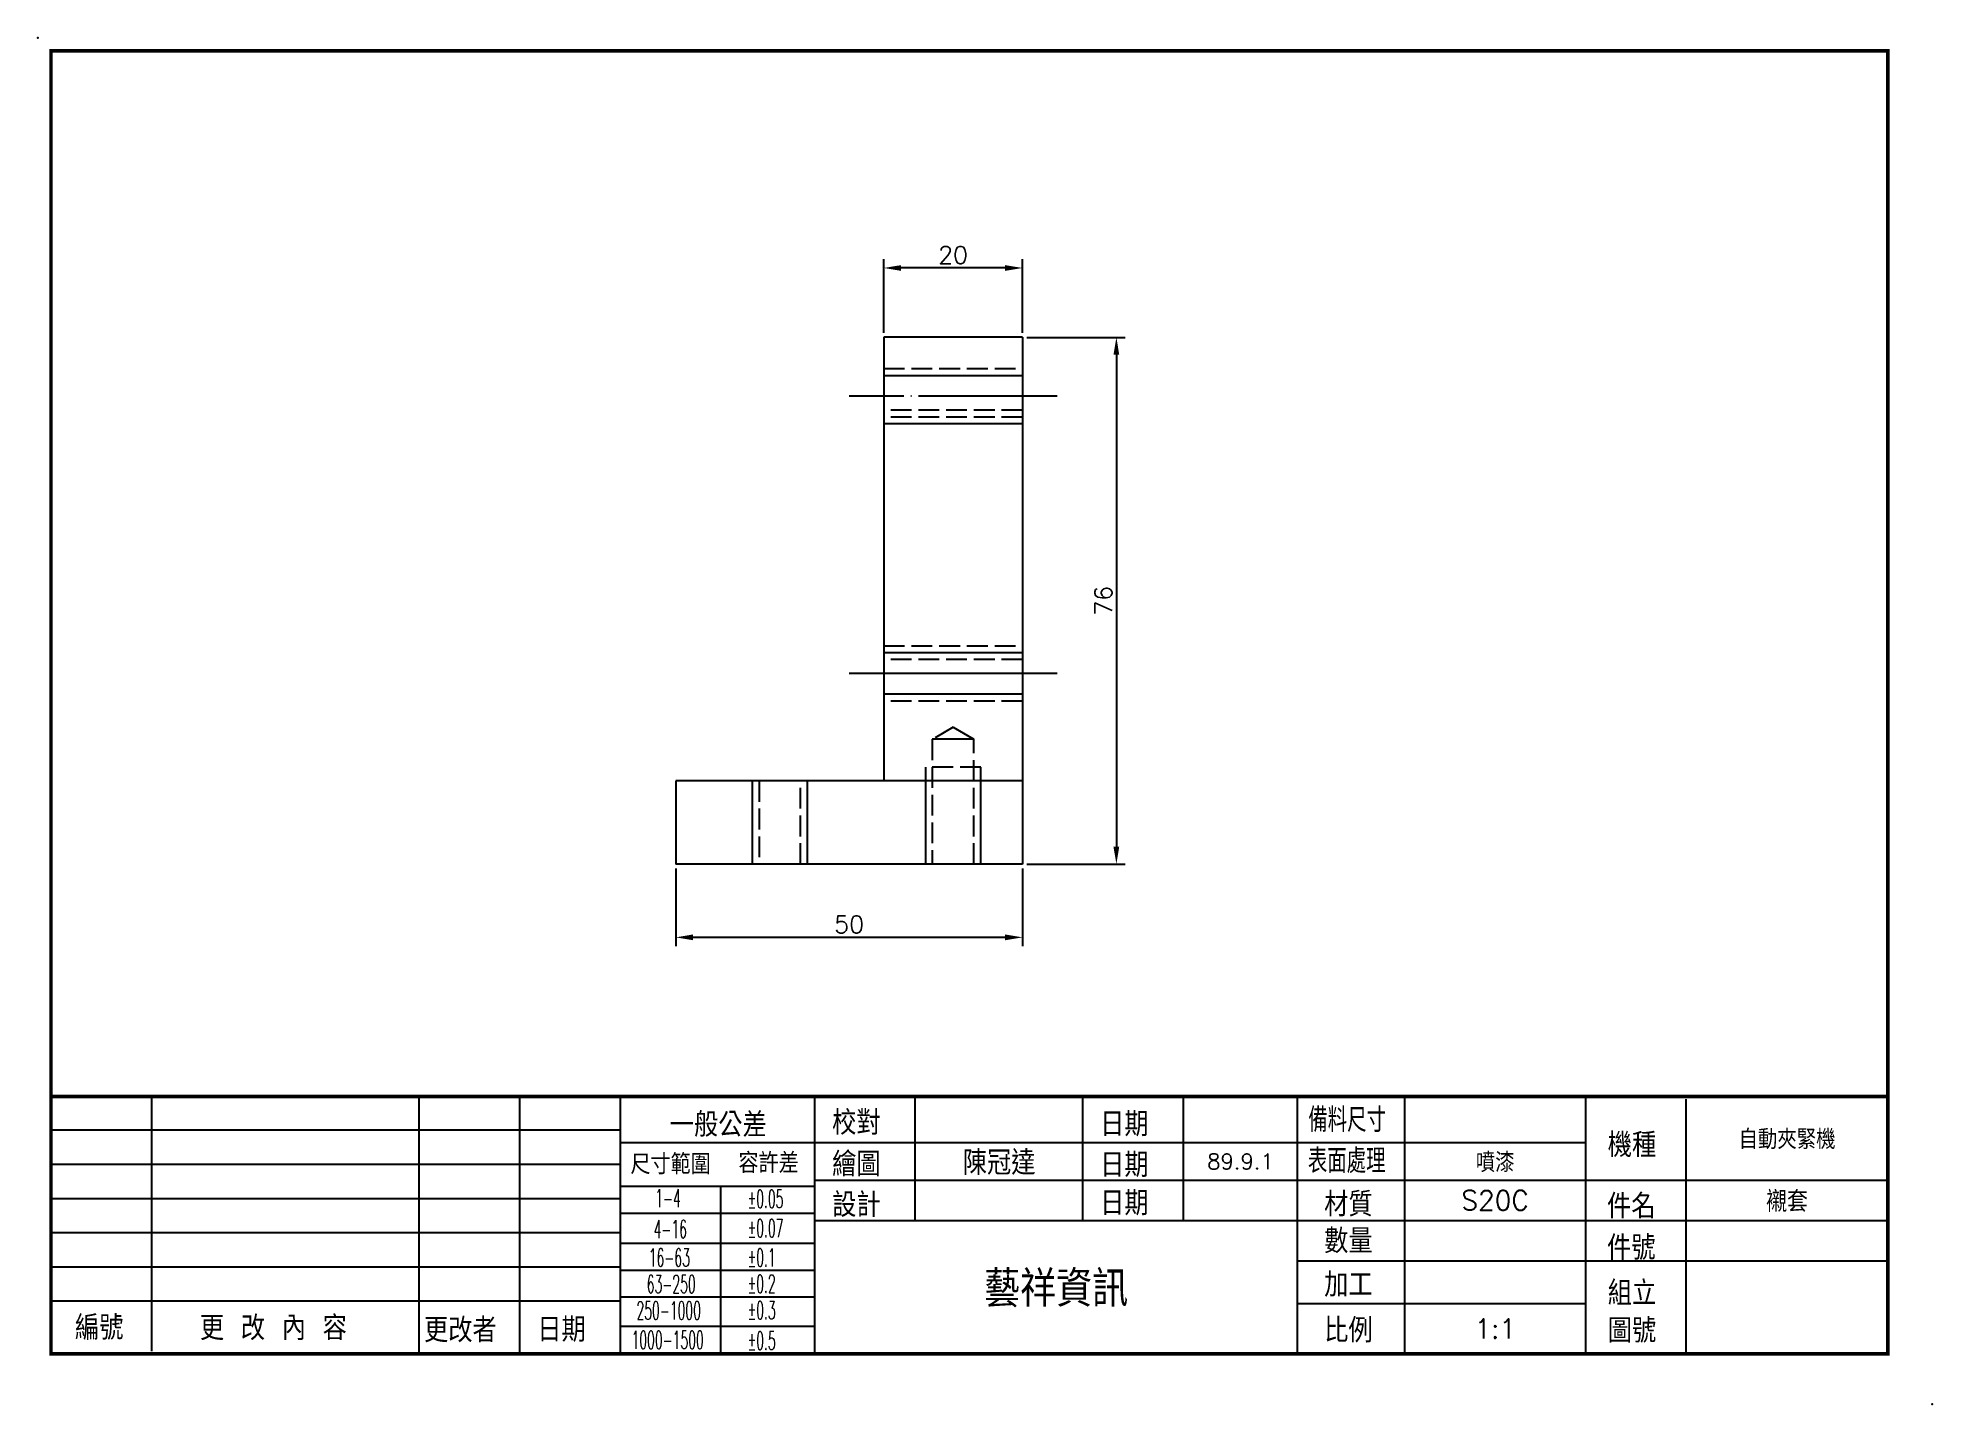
# Model space of a CAD drawing. Extents: x 458 to 731, y 958 to 1155.
import ezdxf
from ezdxf.enums import TextEntityAlignment as Align

# ---------------------------------------------------------------- set-up
doc = ezdxf.new("R2010")
doc.units = 0
doc.header["$MEASUREMENT"] = 0
doc.linetypes.add('CENTER', pattern=[22, 20, -1, 0, -1])
doc.linetypes.add('DASHED', pattern=[4, 3, -1])
doc.layers.get('0').update_dxf_attribs({"linetype": 'CONTINUOUS'})
doc.layers.get('DEFPOINTS').update_dxf_attribs({"linetype": 'CONTINUOUS'})
for name, color, linetype in [('BORDER', 7, 'CONTINUOUS'), ('DIM', 2, 'CONTINUOUS'), ('SHEET', 7, 'CONTINUOUS')]:
    doc.layers.add(name, color=color, linetype=linetype)
doc.styles.add('CHINA', font='romans.shx', dxfattribs={"bigfont": 'chineset.shx'})
doc.styles.add('ROMANS', font='romans', dxfattribs={"width": 0.5})
doc.styles.get("Standard").update_dxf_attribs({"font": 'txt.shx', "bigfont": 'chineset.shx'})
doc.dimstyles.get("Standard").update_dxf_attribs({"dimtxt": 0.18, "dimasz": 0.18, "dimexe": 0.18, "dimexo": 0.0625, "dimgap": 0.09, "dimtad": 0, "dimtih": 1, "dimtoh": 1, "dimdec": 4, "dimzin": 0, "dimtxsty": 'STANDARD', "dimcen": 0.09, "dimazin": 3, "dimtfac": 1, "dimtdec": 4, "dimtofl": 0, "dimtmove": 0, "dimatfit": 3, "dimtolj": 1, "dimtzin": 0})

# ---------------------------------------------------------------- blocks, each defined once
blk = doc.blocks.new('A4')
for p in [(-134.41, 77.3), (138.88, -119.82)]:
    blk.add_point(p)
at = {"layer": 'SHEET'}
for p, q in [((-117.99, -112.19), (-117.99, -75.44)), ((-79.39, -112.56), (-79.39, -75.44)), ((-64.88, -112.56), (-64.88, -75.44)), ((-50.37, -112.56), (-50.37, -75.44)), ((-22.32, -112.56), (-22.32, -75.44)), ((-7.82, -93.33), (-7.82, -75.44)), ((16.36, -93.33), (16.36, -75.44)), ((30.87, -93.33), (30.87, -75.44)), ((47.31, -112.56), (47.31, -75.44)), ((62.79, -112.56), (62.79, -75.44)), ((88.9, -112.56), (88.9, -75.44)), ((103.41, -112.56), (103.41, -75.81)), ((-132.5, -80.27), (-50.37, -80.27)), ((-50.37, -82.1), (88.9, -82.1)), ((-132.5, -85.2), (-50.37, -85.2)), ((-132.5, -90.14), (-50.37, -90.14)), ((-50.37, -88.39), (-22.32, -88.39)), ((-35.86, -112.56), (-35.86, -88.39)), ((-22.32, -87.52), (132.5, -87.52)), ((-50.37, -92.25), (-22.32, -92.25)), ((-132.5, -95.07), (-50.37, -95.07)), ((-22.32, -93.33), (132.5, -93.33)), ((-50.37, -96.61), (-22.32, -96.61)), ((-132.5, -100), (-50.37, -100)), ((-50.37, -100.48), (-22.32, -100.48)), ((47.31, -99.13), (132.5, -99.13)), ((-132.5, -104.93), (-50.37, -104.93)), ((-50.37, -104.34), (-22.32, -104.34)), ((47.31, -105.31), (88.9, -105.31)), ((-50.37, -108.59), (-22.32, -108.59))]:
    blk.add_line(p, q, dxfattribs=at)
at = {"layer": 'SHEET', "const_width": 0.5}
blk.add_lwpolyline([(-132.5, -112.56), (-132.5, 75.44), (132.5, 75.44), (132.5, -112.56)], close=True, dxfattribs=at)
blk.add_lwpolyline([(-132.5, -75.44), (132.5, -75.44)], dxfattribs=at)
at = {"layer": 'SHEET', "color": 2, "style": 'CHINA'}
blk.add_text('一般公差', height=3.5, dxfattribs=at).set_placement((-36.25, -79.33), align=Align.MIDDLE)
for s, height, p in [('校對', 3.5, (-19.82, -80.96)), ('日期', 3.5, (18.84, -81.18)), ('機種', 3.5, (92.08, -84.19)), ('尺寸範圍', 2.901, (-48.93, -86.66)), ('容許差', 2.901, (-33.34, -86.48)), ('繪圖', 3.5, (-19.82, -86.95)), ('日期', 3.5, (18.84, -87.06)), ('設計', 3.5, (-19.82, -92.82)), ('日期', 3.5, (18.84, -92.58)), ('材質', 3.5, (51.17, -92.74)), ('件名', 3.5, (91.98, -93.02)), ('數量', 3.5, (51.17, -98.05)), ('件號', 3.5, (91.98, -99.02)), ('加工', 3.5, (51.17, -104.35)), ('組立', 3.5, (92.08, -105.55)), ('編號', 3.5, (-129.06, -110.55)), ('更 改 內 容', 3.5, (-111.03, -110.59)), ('更改者', 3.5, (-78.7, -110.9)), ('日期', 3.5, (-62.36, -110.83)), ('比例', 3.5, (51.17, -110.93)), ('圖號', 3.5, (92.08, -110.97))]:
    blk.add_text(s, height=height, dxfattribs=at).set_placement(p)
at = {"layer": 'SHEET', "color": 2}
for s, height, style, width, p in [('備料尺寸', 3.5, 'CHINA', 0.8, (48.88, -80.56)), ('表面處理', 3.5, 'CHINA', 0.8, (48.82, -86.47)), ('1-4', 2.611, 'ROMANS', 0.5, (-45.35, -91.42)), ('%%p0.05', 2.611, 'ROMANS', 0.5, (-32, -91.52)), ('4-16', 2.611, 'ROMANS', 0.5, (-45.57, -95.88)), ('%%p0.07', 2.611, 'ROMANS', 0.5, (-32, -95.75)), ('16-63', 2.611, 'ROMANS', 0.5, (-46.27, -99.99)), ('%%p0.1', 2.611, 'ROMANS', 0.5, (-32, -99.98)), ('63-250', 2.611, 'ROMANS', 0.5, (-46.56, -103.81)), ('%%p0.2', 2.611, 'ROMANS', 0.5, (-32, -103.78)), ('250-1000', 2.611, 'ROMANS', 0.5, (-48.04, -107.62)), ('%%p0.3', 2.611, 'ROMANS', 0.5, (-32, -107.59)), ('1000-1500', 2.611, 'ROMANS', 0.5, (-48.75, -111.87)), ('%%p0.5', 2.611, 'ROMANS', 0.5, (-32, -111.98))]:
    blk.add_text(s, height=height, dxfattribs=dict(at, style=style, width=width)).set_placement(p)
blk = doc.blocks.new('A4TZT')
at = {"layer": 'DIM', "color": 2, "linetype": 'CONTINUOUS', "style": 'CHINA'}
for tag, height, p in [('ITEM', 2.8, (117.95, -81.48)), ('DRAWER', 3.5, (4.27, -84.81)), ('DATE1', 2.24, (39.09, -84.81)), ('SURFACE', 2.8, (75.84, -84.81)), ('DESIGNER', 3.5, (4.26, -90.48)), ('DATE2', 2.24, (39.09, -90.43)), ('MATERIAL', 2.8, (75.84, -90.43)), ('PARTNAME', 3, (117.95, -90.43)), ('QTY', 2.8, (75.84, -96.23)), ('PNUM', 2.8, (117.95, -96.23)), ('COMPANY', 5.2, (12.49, -102.95)), ('COMNO', 2.8, (117.95, -105.85)), ('SCALE', 2.8, (75.84, -108.94))]:
    blk.add_attdef(tag, text='', height=height, dxfattribs=at).set_placement(p, align=Align.MIDDLE)
blk = doc.blocks.new('*D3')
at = {"color": 0, "linetype": 'BYBLOCK'}
for p, q in [((549.94, 1035.07), (549.94, 1023.87)), ((599.94, 1035.07), (599.94, 1023.87)), ((597.44, 1025.12), (552.44, 1025.12))]:
    blk.add_line(p, q, dxfattribs=at)
for points in [[(552.44, 1025.54), (552.44, 1024.7), (549.94, 1025.12)], [(597.44, 1025.54), (597.44, 1024.7), (599.94, 1025.12)]]:
    blk.add_solid(points, dxfattribs=at)
at = {"layer": 'DEFPOINTS', "color": 0, "linetype": 'BYBLOCK'}
for p in [(549.94, 1035.69), (599.94, 1035.69), (549.94, 1025.12)]:
    blk.add_point(p, dxfattribs=at)
at = {"color": 0, "linetype": 'BYBLOCK', "insert": (574.94, 1026.99), "char_height": 2.5, "attachment_point": 5}
blk.add_mtext('\\A1;50', dxfattribs=at)
blk = doc.blocks.new('*D4')
at = {"color": 0, "linetype": 'BYBLOCK'}
for p, q in [((600.57, 1111.69), (614.75, 1111.69)), ((613.5, 1109.19), (613.5, 1038.19)), ((600.57, 1035.69), (614.75, 1035.69))]:
    blk.add_line(p, q, dxfattribs=at)
for points in [[(613.08, 1109.19), (613.91, 1109.19), (613.5, 1111.69)], [(613.08, 1038.19), (613.91, 1038.19), (613.5, 1035.69)]]:
    blk.add_solid(points, dxfattribs=at)
at = {"layer": 'DEFPOINTS', "color": 0, "linetype": 'BYBLOCK'}
for p in [(599.94, 1111.69), (599.94, 1035.69), (613.5, 1035.69)]:
    blk.add_point(p, dxfattribs=at)
at = {"color": 0, "linetype": 'BYBLOCK', "insert": (611.62, 1073.69), "char_height": 2.5, "attachment_point": 5, "rotation": 90}
blk.add_mtext('\\A1;76', dxfattribs=at)
blk = doc.blocks.new('*D5')
at = {"color": 0, "linetype": 'BYBLOCK'}
for p, q in [((579.94, 1112.32), (579.94, 1122.95)), ((597.44, 1121.7), (582.44, 1121.7)), ((599.94, 1112.32), (599.94, 1122.95))]:
    blk.add_line(p, q, dxfattribs=at)
for points in [[(582.44, 1122.11), (582.44, 1121.28), (579.94, 1121.7)], [(597.44, 1122.11), (597.44, 1121.28), (599.94, 1121.7)]]:
    blk.add_solid(points, dxfattribs=at)
at = {"layer": 'DEFPOINTS', "color": 0, "linetype": 'BYBLOCK'}
for p in [(579.94, 1121.7), (579.94, 1111.69), (599.94, 1111.69)]:
    blk.add_point(p, dxfattribs=at)
at = {"color": 0, "linetype": 'BYBLOCK', "insert": (589.94, 1123.57), "char_height": 2.5, "attachment_point": 5}
blk.add_mtext('\\A1;20', dxfattribs=at)

msp = doc.modelspace()

# ---------------------------------------------------------------- linework, layer by layer
at = {"color": 7, "linetype": 'CONTINUOUS'}
for p, q in [((599.94355, 1111.695), (579.94355, 1111.695)), ((579.94355, 1111.695), (579.94355, 1047.695)), ((599.94355, 1111.695), (599.94355, 1035.695)), ((579.94355, 1106.195), (599.94355, 1106.195)), ((599.94355, 1099.195), (579.94355, 1099.195)), ((579.94355, 1066.195), (599.94355, 1066.195)), ((604.94355, 1063.195), (574.94355, 1063.195)), ((599.94355, 1060.195), (579.94355, 1060.195)), ((589.94361, 1055.42704), (592.94361, 1053.69499)), ((592.94355, 1053.695), (586.94355, 1053.695)), ((585.94355, 1049.695), (585.94355, 1035.695)), ((593.94355, 1035.695), (593.94355, 1049.695)), ((549.94355, 1047.695), (549.94355, 1035.695)), ((599.94355, 1047.695), (549.94355, 1047.695)), ((560.94355, 1047.695), (560.94355, 1035.695)), ((568.94355, 1035.695), (568.94355, 1047.695)), ((599.94355, 1035.695), (549.94355, 1035.695))]:
    msp.add_line(p, q, dxfattribs=at)
at = {"color": 3, "linetype": 'DASHED'}
for p, q in [((579.94355, 1107.195), (599.94355, 1107.195)), ((599.94355, 1101.195), (579.94355, 1101.195)), ((599.94355, 1100.195), (579.94355, 1100.195)), ((579.94355, 1067.195), (599.94355, 1067.195)), ((599.94355, 1065.195), (579.94355, 1065.195)), ((599.94355, 1059.195), (579.94355, 1059.195)), ((589.94354, 1055.42704), (586.94355, 1053.695)), ((586.94355, 1053.695), (586.94355, 1035.695)), ((592.94355, 1035.695), (592.94355, 1053.695)), ((593.94355, 1049.695), (585.94355, 1049.695)), ((561.94355, 1047.695), (561.94355, 1035.695)), ((567.94355, 1035.695), (567.94355, 1047.695))]:
    msp.add_line(p, q, dxfattribs=at)
at = {"color": 1, "linetype": 'CENTER'}
msp.add_line((604.94355, 1103.195), (574.94355, 1103.195), dxfattribs=at)

# ---------------------------------------------------------------- block references
at = {"layer": 'BORDER'}
msp.add_blockref('A4', (592.30697, 1077.59729), dxfattribs=at)
ref = msp.add_blockref('A4TZT', (592.30697, 1077.59729), dxfattribs=at)
ref.add_attrib('DRAWER', '陳冠達', dxfattribs={"layer": 'DIM', "color": 2, "linetype": 'CONTINUOUS', "height": 3.5, "style": 'CHINA'}).set_placement((596.58018, 992.78525), align=Align.MIDDLE)
ref.add_attrib('COMPANY', '藝祥資訊', dxfattribs={"layer": 'DIM', "color": 2, "linetype": 'CONTINUOUS', "height": 5.2, "style": 'CHINA'}).set_placement((604.80098, 974.65113), align=Align.MIDDLE)
ref.add_attrib('DATE1', '89.9.1', dxfattribs={"layer": 'DIM', "color": 2, "linetype": 'CONTINUOUS', "height": 2.24, "style": 'CHINA'}).set_placement((631.3977, 992.78525), align=Align.MIDDLE)
ref.add_attrib('SURFACE', '噴漆', dxfattribs={"layer": 'DIM', "color": 2, "linetype": 'CONTINUOUS', "height": 2.8, "style": 'CHINA'}).set_placement((668.14952, 992.78525), align=Align.MIDDLE)
ref.add_attrib('MATERIAL', 'S20C', dxfattribs={"layer": 'DIM', "color": 2, "linetype": 'CONTINUOUS', "height": 2.8, "style": 'CHINA'}).set_placement((668.14952, 987.17125), align=Align.MIDDLE)
ref.add_attrib('SCALE', '1:1', dxfattribs={"layer": 'DIM', "color": 2, "linetype": 'CONTINUOUS', "height": 2.8, "style": 'CHINA'}).set_placement((668.14952, 968.65929), align=Align.MIDDLE)
ref.add_attrib('PARTNAME', '襯套', dxfattribs={"layer": 'DIM', "color": 2, "linetype": 'CONTINUOUS', "height": 3, "style": 'CHINA'}).set_placement((710.26018, 987.17125), align=Align.MIDDLE)
ref.add_attrib('ITEM', '自動夾緊機', dxfattribs={"layer": 'DIM', "color": 2, "linetype": 'CONTINUOUS', "height": 2.8, "style": 'CHINA'}).set_placement((710.26018, 996.11742), align=Align.MIDDLE)

# ---------------------------------------------------------------- dimensions: what is measured, and where the dimension line sits
at = {"layer": 'DIM'}
for base, p1, p2, picture, middle in [((579.94355, 1121.69501), (599.94355, 1111.695), (579.94355, 1111.695), '*D5', (589.94355, 1123.57001)), ((549.94355, 1025.11989), (599.94355, 1035.695), (549.94355, 1035.695), '*D3', (574.94355, 1026.99489))]:
    dim = msp.add_linear_dim(base=base, p1=p1, p2=p2, dimstyle='STANDARD', override={"dimtxt": 2.5, "dimasz": 2.5, "dimexe": 1.25, "dimexo": 0.625, "dimgap": 0.625, "dimtad": 1, "dimtih": 0, "dimtoh": 0, "dimzin": 8, "dimcen": 2.5, "dimtdec": 8, "dimtofl": 1}, dxfattribs=at)
    dim.commit()
    dim.dimension.update_dxf_attribs({"geometry": picture, "text_midpoint": middle})
dim = msp.add_linear_dim(base=(613.4979, 1035.695), p1=(599.94355, 1111.695), p2=(599.94355, 1035.695), angle=90, dimstyle='STANDARD', override={"dimtxt": 2.5, "dimasz": 2.5, "dimexe": 1.25, "dimexo": 0.625, "dimgap": 0.625, "dimtad": 1, "dimtih": 0, "dimtoh": 0, "dimzin": 8, "dimcen": 2.5, "dimtdec": 8, "dimtofl": 1}, dxfattribs=at)
dim.commit()
dim.dimension.update_dxf_attribs({"geometry": '*D4', "text_midpoint": (611.6229, 1073.695)})

doc.saveas('drawing.dxf')
